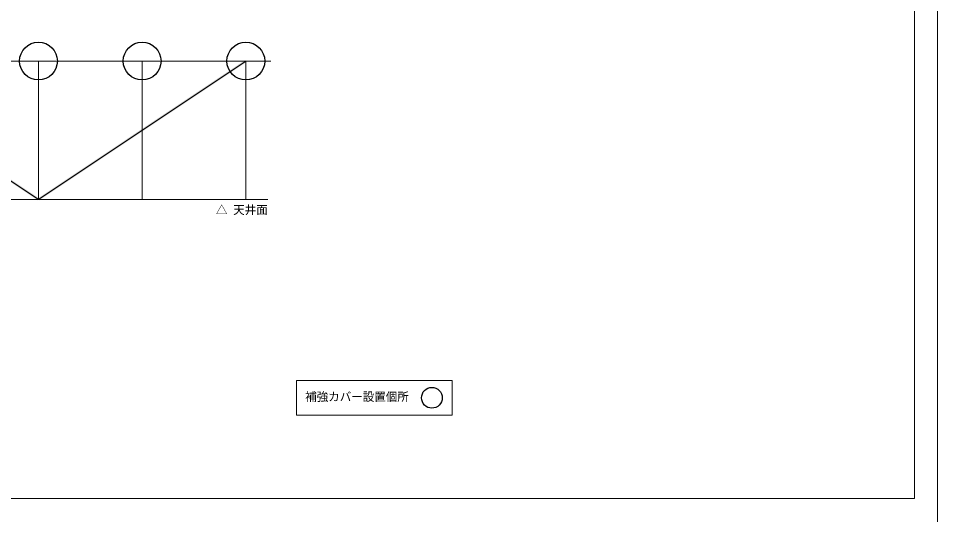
# Model space of a CAD drawing. Units: millimetres on the paper, with parts at other scales. Extents: x -195 to 195, y -140 to 138.
# Drawn here: x 35.4 to 195, y -34.7 to 51.4 of the extents above; entities that cross this region are included whole.
import ezdxf
from ezdxf.enums import TextEntityAlignment as Align

# ---------------------------------------------------------------- set-up
doc = ezdxf.new("R2010")
doc.units = ezdxf.units.MM
for name, color, linetype, lineweight in [('8-1_吊り材', 7, 'Continuous', 18), ('8-3_野縁', 3, 'Continuous', 18), ('8-4_ブレース・補強材', 4, 'Continuous', 9), ('8-6_文字', 7, 'Continuous', 18), ('8-9_躯体他', 4, 'Continuous', 9), ('8-C_ビス・アンカーボルト', 2, 'Continuous', 25), ('F-3_野縁', 7, 'Continuous', 18)]:
    doc.layers.add(name, color=color, linetype=linetype, lineweight=lineweight)
doc.styles.add('ＭＳ ゴシック', font='')
doc.styles.get('ＭＳ ゴシック').set_extended_font_data('MS Gothic')

msp = doc.modelspace()

# ---------------------------------------------------------------- linework, layer by layer
at = {"layer": '8-1_吊り材'}
for p, q in [((38.889, 44), (38.889, 20)), ((56.889, 44), (56.889, 20)), ((74.889, 44), (74.889, 20))]:
    msp.add_line(p, q, dxfattribs=at)
at = {"layer": '8-3_野縁'}
msp.add_line((0.151, 20), (78.696, 20), dxfattribs=at)
at = {"layer": '8-4_ブレース・補強材'}
for p, q in [((2.889, 44), (38.889, 20)), ((38.889, 20), (74.889, 44))]:
    msp.add_line(p, q, dxfattribs=at)
for points in [[(3, 44.166), (2.778, 43.834), (39, 20.166), (38.778, 19.834)], [(74.778, 44.166), (38.778, 20.166), (75, 43.834), (39, 19.834)]]:
    msp.add_solid(points, dxfattribs=at)
at = {"layer": '8-6_文字'}
for p, q in [((83.696, -17.423), (83.696, -11.423)), ((110.696, -11.423), (83.696, -11.423)), ((110.696, -11.423), (110.696, -17.423)), ((110.696, -17.423), (83.696, -17.423))]:
    msp.add_line(p, q, dxfattribs=at)
at = {"layer": '8-6_文字', "color": 2, "lineweight": 25}
msp.add_circle((107.196, -14.423), 1.8, dxfattribs=at)
at = {"layer": '8-9_躯体他'}
msp.add_line((0.151, 44), (79.215, 44), dxfattribs=at)
at = {"layer": '8-C_ビス・アンカーボルト'}
for centre in [(38.889, 44), (56.889, 44), (74.889, 44)]:
    msp.add_circle(centre, 3.283, dxfattribs=at)
at = {"layer": 'F-3_野縁', "color": 3}
for p, q in [((195, 137.5), (195, -137.5)), ((191, 131.5), (191, -31.923)), ((-191, -31.923), (191, -31.923))]:
    msp.add_line(p, q, dxfattribs=at)

# ---------------------------------------------------------------- texts
at = {"layer": '8-6_文字', "style": 'ＭＳ ゴシック'}
for s, p in [('△ 天井面', (69.696, 17)), ('補強カバー設置個所', (85.196, -15.423))]:
    msp.add_text(s, height=1.466, dxfattribs=at).set_placement(p, align=Align.BOTTOM_LEFT)

doc.saveas('drawing.dxf')
